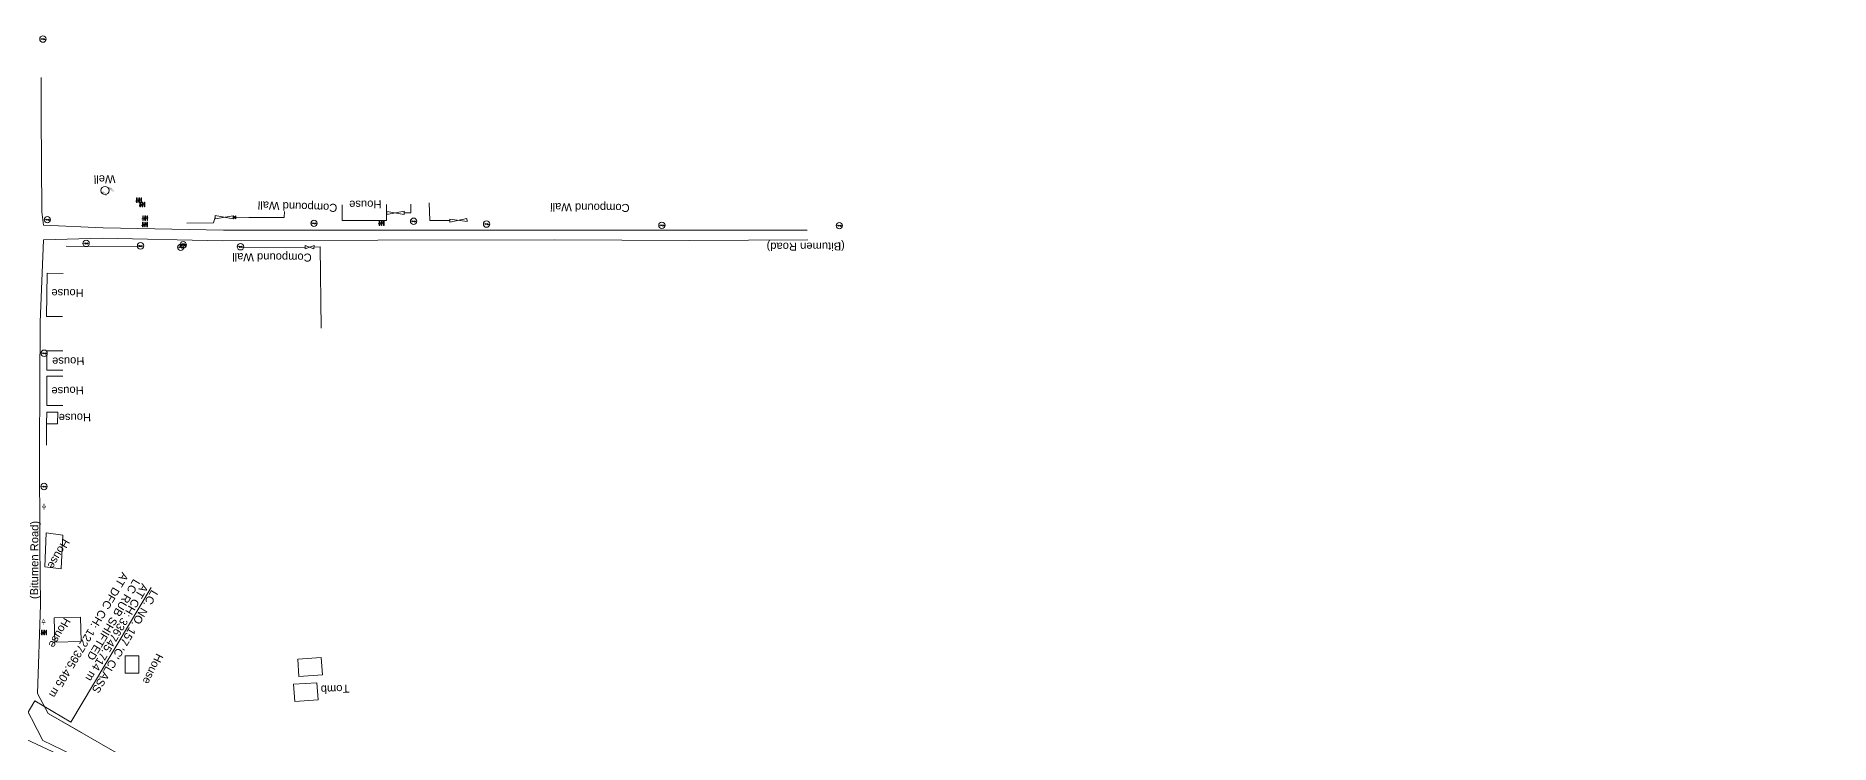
# Model space of a CAD drawing. Header units: metres. Extents: x 610236 to 616721, y 3398253 to 3402120.
# Drawn here: x 614073 to 614633, y 3399857 to 3400079 of the extents above; entities that cross this region are included whole.
import ezdxf

# ---------------------------------------------------------------- set-up
doc = ezdxf.new("R2010")
doc.units = ezdxf.units.M
doc.header["$MEASUREMENT"] = 0
for name, color, linetype, lineweight in [('CANAL BOTTOM', 5, 'Continuous', 0), ('Commercial Building Pucca', 251, 'Continuous', 0), ('Compound Wall', 251, 'Continuous', 0), ('Electric Pole', 251, 'Continuous', 0), ('Gate', 251, 'Continuous', 0), ('LC DETAILS IN PLAN', 7, 'Continuous', 0), ('Residential Building Pucca', 251, 'Continuous', 0), ('Residential Building Semipucca', 251, 'Continuous', 0), ('Sign Board', 251, 'Continuous', 0), ('Subroad Edge', 34, 'Continuous', 0), ('Telephone_Pole', 251, 'Continuous', 0), ('Text', 251, 'Continuous', 0), ('Tomb', 251, 'Continuous', 0), ('Transformer', 251, 'Continuous', 0), ('Well', 5, 'Continuous', 0)]:
    doc.layers.add(name, color=color, linetype=linetype, lineweight=lineweight)
doc.styles.get("Standard").update_dxf_attribs({"font": 'arial.ttf'})
doc.styles.add('Style-Arial', font='arial.ttf')
doc.styles.add('Text', font='arial.ttf', dxfattribs={"height": 2})

# ---------------------------------------------------------------- blocks, each defined once
blk = doc.blocks.new('GT')
at = {"layer": 'Gate'}
for p, q in [((-0.5, -0.5), (-0.5, 0.5)), ((-0.5, 0.5), (0.5, -0.5)), ((0.5, 0.5), (0.5, -0.5))]:
    blk.add_line(p, q, dxfattribs=at)
at = {"layer": 'Gate', "flags": 128}
blk.add_lwpolyline([(0.5, 0.5), (-0.5, -0.5)], dxfattribs=at)
blk = doc.blocks.new('EP')
at = {"extrusion": (0, 0, -1)}
blk.add_hatch(color=8, dxfattribs=at).paths.add_polyline_path([(-0.31, -0.24), (-0.94, -0.01), (-0.41, -0.1), (-0.43, 0.15), (0.21, -0.05), (0.21, 0.16), (0.93, -0.01), (0.31, 0.07), (0.31, -0.19), (-0.31, 0)])
at = {"color": 8}
for p, q in [((-0.93, -0.01), (-0.21, 0.16)), ((-0.31, 0.07), (-0.93, -0.01)), ((-0.31, -0.19), (-0.31, 0.07)), ((0.31, 0), (-0.31, -0.19)), ((-0.21, 0.16), (-0.21, -0.05)), ((-0.21, -0.05), (0.43, 0.15)), ((0.31, -0.24), (0.31, 0)), ((0.43, 0.15), (0.41, -0.1)), ((0.94, -0.01), (0.31, -0.24)), ((0.41, -0.1), (0.94, -0.01))]:
    blk.add_line(p, q, dxfattribs=at)
blk.add_circle((0, 0), 1, dxfattribs=at)
blk = doc.blocks.new('TSB')
at = {"const_width": 0.132, "flags": 128}
blk.add_lwpolyline([(-0.51, 0.84), (0.54, 0.84), (0, 1.85), (-0.51, 0.84)], close=True, dxfattribs=at)
at = {"const_width": 0.142, "flags": 128}
blk.add_lwpolyline([(0, 0.84), (0, 0)], dxfattribs=at)
blk = doc.blocks.new('TP')
at = {"layer": 'Telephone_Pole'}
blk.add_hatch(color=8, dxfattribs=at).paths.add_polyline_path([(0.49, 0.08, -0.516403), (0.5, 0.04, 0.157799), (0.42, -0.19, 0.257253), (0.43, -0.21), (0.7, -0.4, 0.297943), (0.73, -0.4, 0.213635), (0.94, -0.09, 0.292624), (0.86, 0.1, 0.314672), (-0.86, 0.1, 0.297888), (-0.94, -0.1, 0.205841), (-0.73, -0.4, 0.297943), (-0.7, -0.4), (-0.43, -0.21, 0.257253), (-0.42, -0.19, 0.155164), (-0.5, 0.04, -0.510878), (-0.49, 0.08, -0.167449)])
at = {"layer": 'Telephone_Pole', "color": 8}
for p, q in [((-0.7, -0.4), (-0.43, -0.21)), ((0.7, -0.4), (0.43, -0.21))]:
    blk.add_line(p, q, dxfattribs=at)
blk.add_circle((0, 0), 1.03, dxfattribs=at)
for centre, radius, start, end in [((0.01, -1.13), 1.5, 55.3659, 125.2353), ((-0.48, 0.05), 0.0243, 109.2181, 217.464), ((-0.82, -0.21), 0.402, 2.1844, 37.464), ((0.01, -1.34), 1.5, 71.1943, 109.2181), ((0.82, -0.21), 0.402, 141.9464, 177.8156), ((0.48, 0.06), 0.0243, 321.9464, 71.1943), ((0.75, -0.06), 0.194, 350.1231, 55.3659), ((-0.44, -0.19), 0.0258, 304.4776, 2.1844), ((0.44, -0.19), 0.0258, 177.8156, 235.5224), ((0.72, -0.38), 0.0258, 235.5224, 301.8866), ((0.49, -0.01), 0.462, 301.8866, 350.1231)]:
    blk.add_arc(centre, radius, start, end, dxfattribs=at)
for p in [(-0.44, -0.22), (0.44, -0.22)]:
    blk.add_point(p, dxfattribs=at)
blk = doc.blocks.new('TRF')
at = {"extrusion": (0, 0, -1)}
blk.add_hatch(color=256, dxfattribs=at).paths.add_polyline_path([(0.18, -0.39), (-0.98, 0.09), (-0.22, -0.04), (-0.38, 0.42), (0.98, -0.29), (-0.02, 0.04)])
for p, q in [((-0.69, 0.72), (-0.69, -0.72)), ((-0.52, 0.72), (-0.69, 0.72)), ((-0.52, -0.72), (-0.52, 0.72)), ((0, 0.72), (0, -0.72)), ((0.17, 0.72), (0, 0.72)), ((0.17, -0.72), (0.17, 0.72)), ((0.7, 0.72), (0.7, -0.72)), ((0.87, 0.72), (0.7, 0.72)), ((0.87, -0.72), (0.87, 0.72)), ((-0.69, -0.72), (-0.52, -0.72)), ((0, -0.72), (0.17, -0.72)), ((0.7, -0.72), (0.87, -0.72))]:
    blk.add_line(p, q)
at = {"flags": 128}
blk.add_lwpolyline([(0.22, -0.04), (0.38, 0.42), (-0.98, -0.29), (0.02, 0.04), (-0.18, -0.39), (0.98, 0.09), (0.22, -0.04)], close=True, dxfattribs=at)

msp = doc.modelspace()

# ---------------------------------------------------------------- linework, layer by layer
at = {"layer": 'CANAL BOTTOM', "flags": 128}
msp.add_lwpolyline([(614069.5078, 3399858.6719), (614101.0628, 3399843.8626), (614123.5093, 3399829.6421), (614188.7508, 3399790.8774), (614242.8279, 3399756.5822), (614308.456, 3399716.8249), (614384.3881, 3399674.21), (614422.9645, 3399651.145), (614485.469, 3399611.5743), (614633.1725, 3399518.7727)], dxfattribs=at)
at = {"layer": 'Commercial Building Pucca', "flags": 128}
msp.add_lwpolyline([(614081.0487, 3399974.0619), (614076.0502, 3399974.0373), (614076.0206, 3399980.063), (614081.0191, 3399980.0876)], dxfattribs=at)
at = {"layer": 'Compound Wall', "flags": 128}
for points in [[(614135.1103, 3400021.8174), (614139.162, 3400021.7552), (614150.2078, 3400021.7526), (614150.2934, 3400023.6862)], [(614187.67, 3400023.1785), (614189.7404, 3400023.206), (614189.7861, 3400025.9657)], [(614195.4685, 3400026.3904), (614195.6759, 3400020.8254), (614201.9741, 3400020.8041)], [(614119.8411, 3400019.9869), (614128.1459, 3400020.0561), (614128.642, 3400021.9151)], [(614082.1326, 3400012.8206), (614105.5118, 3400012.6192)], [(614136.1271, 3400012.3376), (614156.7915, 3400012.4958)], [(614159.534, 3400012.4676), (614161.506, 3400012.5655), (614161.7403, 3399987.2088)], [(614075.9864, 3399950.6229), (614075.9177, 3399954.9699), (614075.9628, 3399957.2804)]]:
    msp.add_lwpolyline(points, dxfattribs=at)
at = {"layer": 'LC DETAILS IN PLAN', "lineweight": 13, "flags": 128}
msp.add_lwpolyline([(614108.6989, 3399906.1179), (614083.5704, 3399863.9816), (614072.3166, 3399870.6923), (614056.6912, 3399844.4845)], dxfattribs=at)
at = {"layer": 'Residential Building Pucca', "flags": 128}
for points in [[(614080.9901, 3399990.769), (614075.9922, 3399990.8482), (614076.206, 3400004.3472), (614081.2039, 3400004.268)], [(614081.0852, 3399963.0154), (614076.0867, 3399962.9906), (614076.0415, 3399972.1234), (614081.04, 3399972.1481)]]:
    msp.add_lwpolyline(points, dxfattribs=at)
at = {"layer": 'Residential Building Pucca'}
for points in [[(614075.9633, 3399957.2848), (614076.0219, 3399960.8809), (614079.457, 3399960.9035), (614079.3978, 3399957.2694)], [(614080.5761, 3399911.8895), (614075.3947, 3399912.5823), (614075.8803, 3399923.1938), (614081.0674, 3399922.5002)], [(614086.7542, 3399889.2606), (614078.5682, 3399889.0111), (614078.3775, 3399896.5687), (614086.6255, 3399896.8201)], [(614104.8327, 3399879.3539), (614100.5405, 3399879.3135), (614100.5059, 3399884.7305), (614104.8008, 3399884.771)]]:
    msp.add_3dface(points, dxfattribs=at)
at = {"layer": 'Residential Building Semipucca', "flags": 128}
msp.add_lwpolyline([(614182.1832, 3400025.7955), (614182.1907, 3400020.7969), (614168.3247, 3400020.7762), (614168.3172, 3400025.7748)], dxfattribs=at)
at = {"layer": 'Subroad Edge', "flags": 128}
for points in [[(614234.7411, 3400017.833), (614276.6159, 3400017.7571), (614313.5842, 3400017.8154), (614179.8382, 3400017.8395), (614131.2972, 3400017.7581), (614093.651, 3400018.5335), (614074.9843, 3400019.3831), (614074.5297, 3400023.4998), (614074.2837, 3400053.7858), (614074.3448, 3400065.4898)], [(613827.5398, 3400016.1041), (613827.7545, 3400015.5796), (613870.6715, 3399989.004), (613934.9284, 3399948.7559), (613959.942, 3399933.3392), (613989.5552, 3399914.9291), (614000.2385, 3399908.4631), (614012.4528, 3399900.9953), (614025.1138, 3399893.3649), (614054.9811, 3399878.6728), (614067.63, 3399872.2393), (614074.8232, 3399858.2985)], [(614073.1483, 3399872.9853), (614074.1371, 3399900.6291), (614073.8709, 3399918.9842), (614073.7953, 3399949.4606), (614074.0127, 3399989.029), (614075.0505, 3400014.7299), (614093.4483, 3400015.303), (614130.872, 3400014.4681), (614179.5196, 3400014.6658), (614234.686, 3400014.7983), (614276.6946, 3400014.597), (614313.8233, 3400014.7298)], [(614073.1483, 3399872.9853), (614076.4402, 3399866.7524), (614086.8896, 3399860.74)]]:
    msp.add_lwpolyline(points, dxfattribs=at)
for points in [[(614076.4402, 3399866.7524), (614104.8737, 3399850.3921), (614127.503, 3399836.6016), (614198.6473, 3399793.8303, -0.31695548), (614208.8809, 3399770.6423), (614202.9342, 3399741.0406, 0.30765827), (614209.0441, 3399726.5358), (614311.7633, 3399659.9431)], [(614074.8232, 3399858.2985), (614101.9967, 3399845.119), (614124.396, 3399831.4686), (614195.5558, 3399788.6881, -0.31695548), (614202.9984, 3399771.8241), (614197.0517, 3399742.2223, 0.30765827), (614205.7802, 3399721.5013), (614300.5288, 3399660.0759)]]:
    msp.add_lwpolyline(points, format="xyb", dxfattribs=at)
at = {"layer": 'Tomb'}
for points in [[(614161.7753, 3399884.2111), (614162.1507, 3399878.8057), (614154.8415, 3399878.3157), (614154.4661, 3399883.7213)], [(614160.4405, 3399876.3366), (614160.8158, 3399870.9312), (614153.5066, 3399870.4412), (614153.1313, 3399875.8468)]]:
    msp.add_3dface(points, dxfattribs=at)
at = {"layer": 'Well'}
msp.add_circle((614094.2527, 3400030.2119), 1.2843, dxfattribs=at)

# ---------------------------------------------------------------- block references
at = {"layer": 'Electric Pole', "xscale": 0.9997078270338554, "yscale": 0.9997078270338554, "zscale": 0.9997078270338554}
for p in [(614074.8503, 3400077.5462), (614076.2347, 3400021.0845), (614159.5263, 3400019.9499), (614190.6505, 3400020.5835), (614213.4383, 3400019.7143), (614268.2208, 3400019.317), (614323.6574, 3400019.2185), (614088.3405, 3400013.665), (614105.3521, 3400012.9002), (614117.8787, 3400012.4401), (614136.5765, 3400012.6181), (614075.2265, 3399979.3202), (614075.1965, 3399937.6636)]:
    msp.add_blockref('EP', p, dxfattribs=at)
at = {"layer": 'Gate'}
for p, xscale, yscale, zscale, rotation in [((614184.9649, 3400023.1836), 5.407858388170259, 0.9997078267755783, 2.325140502582107, 0.2649313990667441), ((614131.4781, 3400021.8616), 5.667817229758451, 0.9997078267755783, 2.380369980764125, 359.2649314012368), ((614134.7111, 3400021.8208), 0.7985582022336791, 0.9997078267755818, 0.8934902824926774, 359.2649314133033), ((614204.6633, 3400020.8951), 5.373955623346089, 0.9997078267755783, 2.317840697158395, 2.264931402973402), ((614158.1628, 3400012.4817), 2.742592155811113, 0.9997078267755783, 1.65583539152226, 359.2649314035231)]:
    msp.add_blockref('GT', p, dxfattribs=dict(at, xscale=xscale, yscale=yscale, zscale=zscale, rotation=rotation))
at = {"layer": 'Sign Board', "xscale": 0.9997078270338554, "yscale": 0.9997078270338554, "zscale": 0.9997078270338554}
for p in [(614075.1858, 3399930.4111), (614075.0203, 3399894.364)]:
    msp.add_blockref('TSB', p, dxfattribs=at)
at = {"layer": 'Telephone_Pole', "xscale": 0.9997078270338554, "yscale": 0.9997078270338554, "zscale": 0.9997078270338554}
msp.add_blockref('TP', (614118.6595, 3400013.1809), dxfattribs=at)
at = {"layer": 'Transformer', "xscale": 0.9997078270338554, "yscale": 0.9997078270338554, "zscale": 0.9997078270338554}
for p in [(614104.801, 3400027.2105), (614105.8596, 3400025.8003), (614106.6469, 3400019.5933), (614106.7, 3400021.5846), (614180.5974, 3400020.0241), (614075.1421, 3399891.9938)]:
    msp.add_blockref('TRF', p, dxfattribs=at)

# ---------------------------------------------------------------- texts
at = {"layer": 'LC DETAILS IN PLAN', "lineweight": 13, "style": 'Style-Arial'}
for s, p in [('AT CH: 336745.714 m', (614105.8027, 3399907.5472)), ("LC. NO. 157 'C' CLASS", (614108.8146, 3399905.55))]:
    msp.add_text(s, height=2.5, rotation=239.1921, dxfattribs=at).set_placement(p)
at = {"layer": 'LC DETAILS IN PLAN', "color": 5, "insert": (614105.3181, 3399907.6827), "char_height": 2.5, "width": 79.139681, "attachment_point": 1, "rotation": 239.1921, "style": 'Style-Arial'}
msp.add_mtext('LC RUB SHIFTED  \\PAT DFC CH: 1227395.405 m ', dxfattribs=at)
at = {"layer": 'Subroad Edge', "style": 'Text'}
msp.add_text('(Bitumen Road)', height=2.5, rotation=89.757185, dxfattribs=at).set_placement((614073.3493, 3399902.4684))
at = {"layer": 'Text'}
for s, rotation, p in [(' Well', 180.812795, (614098.4815, 3400035.018)), ('Compound Wall', 178.05057, (614166.8463, 3400025.9976)), ('House', 180.618622, (614180.6037, 3400027.104)), ('Compound Wall', 179.379075, (614258.1556, 3400025.9921)), ('Compound Wall', 179.648564, (614158.831, 3400010.4787)), ('House', 180.362783, (614087.5884, 3399999.4226)), ('House', 181.037984, (614087.7913, 3399978.139)), ('House', 181.745697, (614087.5694, 3399968.9828)), ('House', 181.250021, (614089.853, 3399960.5617)), ('House', 240, (614081.2079, 3399921.5659)), ('House', 240, (614081.4786, 3399896.8503)), ('House', 243.878415, (614110.3343, 3399885.6864)), ('Tomb', 182.068972, (614170.5185, 3399875.7446))]:
    msp.add_text(s, height=2.5, rotation=rotation, dxfattribs=at).set_placement(p)
at = {"layer": 'Text', "style": 'Text'}
msp.add_text('(Bitumen Road)', height=2.5, rotation=180.204876, dxfattribs=at).set_placement((614325.3623, 3400013.9558))
at = {"layer": 'Well'}
for p in [(614093.1509, 3400029.5521), (614095.3545, 3400030.8718)]:
    msp.add_text('WELL', height=0.49985, rotation=326.264931, dxfattribs=at).set_placement(p)

doc.saveas('drawing.dxf')
